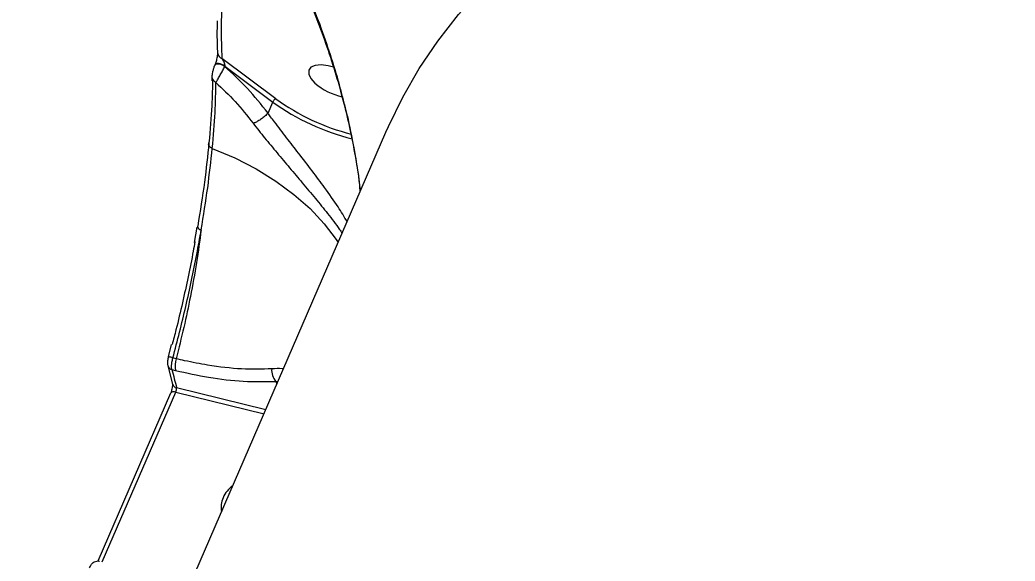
# Model space of a CAD drawing. Header units: millimetres. Extents: x -5517 to 6387, y -5295 to 6147.
# Drawn here: x 3095.3 to 3250.2, y 2739.8 to 2824 of the extents above; entities that cross this region are included whole.
import ezdxf

# ---------------------------------------------------------------- set-up
doc = ezdxf.new("R2010")
doc.units = ezdxf.units.MM
for name, color, linetype in [('DIKOM_ОБЪЕКТ', 7, 'Continuous'), ('DIKOM_РАЗМЕР_ЗОНА', 7, 'Continuous'), ('DIKOM_РАЗМЕР_ОБЪЕКТА', 7, 'Continuous')]:
    doc.layers.add(name, color=color, linetype=linetype)
doc.styles.add('style1', font='arial.ttf', dxfattribs={"width": 0.8})
doc.dimstyles.new('1-50', dxfattribs={"dimtxt": 300, "dimasz": 200, "dimexe": 100, "dimexo": 0, "dimgap": 100, "dimtad": 1, "dimtxsty": 'style1', "dimcen": 200, "dimclrd": 7, "dimclre": 7, "dimclrt": 7, "dimadec": 1, "dimazin": 2, "dimtfac": 1, "dimtmove": 0, "dimatfit": 2, "dimfxl": 0, "dimlwd": 25, "dimlwe": 18, "dimarcsym": 0})

# ---------------------------------------------------------------- blocks, each defined once
blk = doc.blocks.new('*D2')
at = {"layer": 'Defpoints', "color": 0, "transparency": 16777216}
for p in [(4491.49, 3838.97), (-2445.56, 374.31), (4491.49, -4687.8)]:
    blk.add_point(p, dxfattribs=at)
at = {"layer": 'DIKOM_РАЗМЕР_ОБЪЕКТА', "color": 7, "lineweight": 18, "transparency": 16777216}
for p, q in [((4491.49, 3838.97), (4491.49, -4787.8)), ((-2445.56, 374.31), (-2445.56, -4787.8))]:
    blk.add_line(p, q, dxfattribs=at)
at = {"layer": 'DIKOM_РАЗМЕР_ОБЪЕКТА', "color": 7, "lineweight": 25, "transparency": 16777216}
blk.add_line((-2245.56, -4687.8), (4291.49, -4687.8), dxfattribs=at)
at = {"layer": 'DIKOM_РАЗМЕР_ОБЪЕКТА', "color": 7, "transparency": 16777216}
for points in [[(-2245.56, -4654.47), (-2245.56, -4721.14), (-2445.56, -4687.8)], [(4291.49, -4654.47), (4291.49, -4721.14), (4491.49, -4687.8)]]:
    blk.add_solid(points, dxfattribs=at)
at = {"layer": 'DIKOM_РАЗМЕР_ОБЪЕКТА', "color": 7, "transparency": 16777216, "insert": (1022.97, -4434.63), "char_height": 300, "attachment_point": 5, "style": 'style1'}
blk.add_mtext('6900', dxfattribs=at)
blk = doc.blocks.new('*D3')
at = {"layer": 'Defpoints', "color": 0, "transparency": 16777216}
for p in [(6386.85, 4728.17), (-4131.44, -152.69), (6386.85, -5195.35)]:
    blk.add_point(p, dxfattribs=at)
at = {"layer": 'DIKOM_РАЗМЕР_ЗОНА', "color": 7, "lineweight": 18, "transparency": 16777216}
for p, q in [((6386.85, 4728.17), (6386.85, -5295.35)), ((-4131.44, -152.69), (-4131.44, -5295.35))]:
    blk.add_line(p, q, dxfattribs=at)
at = {"layer": 'DIKOM_РАЗМЕР_ЗОНА', "color": 7, "lineweight": 25, "transparency": 16777216}
blk.add_line((-3931.44, -5195.35), (6186.85, -5195.35), dxfattribs=at)
at = {"layer": 'DIKOM_РАЗМЕР_ЗОНА', "color": 7, "transparency": 16777216}
for points in [[(-3931.44, -5162.02), (-3931.44, -5228.69), (-4131.44, -5195.35)], [(6186.85, -5162.02), (6186.85, -5228.69), (6386.85, -5195.35)]]:
    blk.add_solid(points, dxfattribs=at)
at = {"layer": 'DIKOM_РАЗМЕР_ЗОНА', "color": 7, "transparency": 16777216, "insert": (1127.71, -4942.18), "char_height": 300, "attachment_point": 5, "style": 'style1'}
blk.add_mtext('10500', dxfattribs=at)

msp = doc.modelspace()

# ---------------------------------------------------------------- linework, layer by layer
at = {"layer": 'DIKOM_ОБЪЕКТ', "color": 7, "linetype": 'Continuous', "lineweight": 15}
for p, q in [((3125.683, 2816.981), (3125.667, 2816.888)), ((3125.683, 2816.981), (3125.715, 2817.053)), ((3135.159, 2811.728), (3126.768, 2818.008)), ((3127.193, 2816.746), (3127.224, 2816.818)), ((3127.224, 2816.818), (3134.687, 2811.232)), ((3125.258, 2814.529), (3125.252, 2814.998)), ((3133.946, 2809.521), (3134.687, 2811.232)), ((3133.942, 2809.514), (3133.946, 2809.521)), ((3035.857, 2537.694), (3152.294, 2806.553)), ((3122.474, 2789.373), (3122.899, 2791.781)), ((3118.433, 2771.622), (3118.941, 2773.501)), ((3119.11, 2767.337), (3118.381, 2770.207)), ((3119.632, 2771.312), (3119.126, 2771.436)), ((3118.995, 2769.618), (3119.544, 2769.483)), ((3135.166, 2767.789), (3135.515, 2767.808)), ((3135.166, 2767.789), (3135.313, 2767.342)), ((3107.507, 2739.846), (3118.828, 2765.988)), ((3108.144, 2739.712), (3119.576, 2766.109)), ((3119.576, 2766.109), (3133.319, 2762.738)), ((3133.591, 2763.366), (3119.719, 2766.768))]:
    msp.add_line(p, q, dxfattribs=at)
at = {"layer": 'DIKOM_ОБЪЕКТ', "color": 7, "linetype": 'Continuous', "lineweight": 15, "flags": 128}
for points in [[(3152.294, 2806.553), (3152.676, 2807.418), (3154.923, 2811.995), (3157.494, 2816.425), (3160.387, 2820.704), (3163.598, 2824.83), (3167.124, 2828.797), (3170.963, 2832.602), (3175.111, 2836.241), (3179.563, 2839.712), (3184.317, 2843.011), (3189.366, 2846.134), (3194.708, 2849.08), (3200.336, 2851.844), (3206.245, 2854.426), (3212.43, 2856.821), (3218.886, 2859.029), (3225.605, 2861.046), (3232.583, 2862.872), (3239.812, 2864.504), (3247.286, 2865.94), (3254.997, 2867.181)], [(3127.193, 2816.746), (3126.965, 2816.892), (3126.709, 2817.013), (3126.443, 2817.099), (3126.19, 2817.143), (3125.971, 2817.143), (3125.802, 2817.097), (3125.698, 2817.009), (3125.683, 2816.981)], [(3127.224, 2816.818), (3126.996, 2816.964), (3126.74, 2817.085), (3126.474, 2817.171), (3126.222, 2817.215), (3126.002, 2817.215), (3125.834, 2817.169), (3125.73, 2817.081), (3125.715, 2817.055)], [(3144.162, 2816.654), (3143.287, 2816.873), (3142.196, 2816.997), (3141.286, 2816.915), (3140.632, 2816.634), (3140.287, 2816.177), (3140.279, 2815.58), (3140.608, 2814.893), (3141.248, 2814.17)], [(3125.252, 2814.998), (3125.249, 2815.055), (3125.249, 2815.056)], [(3125.271, 2804.027), (3125.109, 2804.097), (3124.968, 2804.185), (3124.851, 2804.287), (3124.765, 2804.4), (3124.71, 2804.52), (3124.691, 2804.642), (3124.706, 2804.763), (3124.756, 2804.878)], [(3125.271, 2804.027), (3128.774, 2802.534), (3132.079, 2800.832), (3135.151, 2798.938), (3137.962, 2796.87), (3140.483, 2794.649), (3142.689, 2792.296), (3144.559, 2789.835), (3144.858, 2789.383)], [(3118.481, 2771.61), (3118.48, 2771.61), (3118.475, 2771.611)], [(3119.576, 2766.109), (3119.404, 2766.142), (3119.244, 2766.155), (3119.103, 2766.148), (3118.985, 2766.12), (3118.896, 2766.072), (3118.838, 2766.007), (3118.828, 2765.988)]]:
    msp.add_lwpolyline(points, dxfattribs=at)
at = {"layer": 'DIKOM_ОБЪЕКТ', "color": 7, "linetype": 'Continuous', "lineweight": 15}
for centre, radius, start, end in [((3216.206, 2822.276), 89.54, 164.50166, 182.73224), ((3127.01, 2818.861), 0.886, 184.42635, 254.15626), ((3126.105, 2815.108), 0.86, 187.30978, 250.88306), ((3147.414, 2821.263), 9.399, 228.99896, 258.22773), ((3155.649, 2840.279), 35.82, 234.18388, 256.09097), ((3155.496, 2839.924), 34.765, 234.19796, 255.69047), ((3123.11, 2791.795), 0.17, 131.11874, 185.82921), ((3123.654, 2792.129), 0.796, 206.21418, 261.94175), ((3119.179, 2770.425), 0.827, 195.21267, 257.1469), ((3101.814, 2708.48), 65.293, 74.62402, 75.21014), ((3123.222, 2770.223), 3.751, 163.12256, 191.36838), ((3252.336, 2801.99), 137.215, 193.64595, 194.87384), ((3137.024, 2769.486), 2.516, 174.43232, 222.39956), ((3119.899, 2767.571), 0.823, 196.55164, 257.37905), ((3131.12, 2747.797), 4.589, 125.25331, 155.5749), ((3129.94, 2748.305), 3.305, 155.12616, 193.70043)]:
    msp.add_arc(centre, radius, start, end, dxfattribs=at)
for points, knots in [([(3148.334, 2797.41), (3148.27, 2798.018), (3148.074, 2799.867), (3147.558, 2802.989), (3146.786, 2806.91), (3145.795, 2811.103), (3144.584, 2815.45), (3143.162, 2819.849), (3141.545, 2824.235), (3139.724, 2828.62), (3137.688, 2833.007), (3135.457, 2837.354), (3133.061, 2841.514), (3131.032, 2844.743), (3129.77, 2846.465), (3129.385, 2846.991)], [0, 0, 0, 0, 0.0300628, 0.0912997, 0.158501, 0.2331412, 0.3139061, 0.3965077, 0.4823711, 0.5716812, 0.6646214, 0.7620869, 0.8608976, 0.9574816, 1, 1, 1, 1]), ([(3148.297, 2797.325), (3148.27, 2797.669), (3148.103, 2799.798), (3147.475, 2803.541), (3146.487, 2808.53), (3144.853, 2814.972), (3142.627, 2821.9), (3139.928, 2828.663), (3137.494, 2833.953), (3135.097, 2838.56), (3132.551, 2842.946), (3130.723, 2845.64), (3129.81, 2846.987)], [0, 0, 0, 0, 0.0168019, 0.1036749, 0.1898159, 0.2759769, 0.4511567, 0.5834973, 0.6869939, 0.7904936, 0.8952481, 1, 1, 1, 1]), ([(3126.126, 2818.792), (3126.089, 2819.759), (3126.024, 2821.458), (3126.064, 2823.124), (3126.081, 2823.842)], [0, 0, 0, 0, 0.5685577, 1, 1, 1, 1]), ([(3125.715, 2817.055), (3125.717, 2817.06), (3125.747, 2817.124), (3125.817, 2817.309), (3125.913, 2817.598), (3126.007, 2817.944), (3126.086, 2818.325), (3126.126, 2818.62), (3126.127, 2818.786), (3126.127, 2818.79), (3126.127, 2818.791)], [0, 0, 0, 0, 0.0088033, 0.1184239, 0.2411991, 0.3896948, 0.5775905, 0.8117306, 0.9942042, 1, 1, 1, 1]), ([(3125.256, 2815.057), (3125.254, 2815.111), (3125.246, 2815.358), (3125.316, 2815.782), (3125.455, 2816.35), (3125.585, 2816.764), (3125.675, 2816.947), (3125.702, 2817.001)], [0, 0, 0, 0, 0.0986675, 0.4488347, 0.6982383, 0.911336, 1, 1, 1, 1]), ([(3125.823, 2814.295), (3125.907, 2814.419), (3126.074, 2814.669), (3126.422, 2815.263), (3126.781, 2815.92), (3127.041, 2816.432), (3127.163, 2816.685), (3127.193, 2816.746)], [0, 0, 0, 0, 0.2421064, 0.4844894, 0.7176349, 0.9313828, 1, 1, 1, 1]), ([(3127.224, 2816.818), (3127.231, 2816.838), (3127.246, 2816.883), (3127.252, 2816.998), (3127.222, 2817.185), (3127.123, 2817.455), (3126.967, 2817.746), (3126.832, 2817.924), (3126.768, 2818.008)], [0, 0, 0, 0, 0.0436855, 0.0954533, 0.2159266, 0.418772, 0.7240508, 1, 1, 1, 1]), ([(3133.946, 2809.521), (3132.901, 2810.823), (3130.796, 2813.444), (3128.399, 2815.641), (3127.193, 2816.746)], [0, 0, 0, 0, 0.4967604, 1, 1, 1, 1]), ([(3125.301, 2814.809), (3125.288, 2813.486), (3125.258, 2810.623), (3124.931, 2806.887), (3124.756, 2804.878)], [0, 0, 0, 0, 0.4624276, 1, 1, 1, 1]), ([(3125.271, 2804.027), (3125.439, 2805.942), (3125.779, 2809.82), (3125.808, 2812.791), (3125.823, 2814.295)], [0, 0, 0, 0, 0.493739, 1, 1, 1, 1]), ([(3125.823, 2814.295), (3126.844, 2813.322), (3128.897, 2811.366), (3130.715, 2809.077), (3131.629, 2807.926)], [0, 0, 0, 0, 0.497317, 1, 1, 1, 1]), ([(3135.159, 2811.728), (3135.152, 2811.726), (3135.13, 2811.719), (3135.071, 2811.692), (3134.976, 2811.627), (3134.861, 2811.512), (3134.758, 2811.374), (3134.711, 2811.28), (3134.687, 2811.232)], [0, 0, 0, 0, 0.0458872, 0.1414029, 0.356059, 0.5707334, 0.7853418, 1, 1, 1, 1]), ([(3133.942, 2809.514), (3133.786, 2809.353), (3133.49, 2809.047), (3132.928, 2808.605), (3132.377, 2808.245), (3131.954, 2808.034), (3131.723, 2807.952), (3131.644, 2807.93), (3131.629, 2807.926)], [0, 0, 0, 0, 0.2351102, 0.4471886, 0.6592621, 0.8713653, 0.9763886, 1, 1, 1, 1]), ([(3146.263, 2792.626), (3145.81, 2793.382), (3144.816, 2795.04), (3142.934, 2797.701), (3140.832, 2800.513), (3138.813, 2803.122), (3136.825, 2805.688), (3135.362, 2807.586), (3134.423, 2808.87), (3134.07, 2809.322), (3133.942, 2809.514), (3133.942, 2809.514)], [0, 0, 0, 0, 0.1589463, 0.3485735, 0.5021958, 0.6597908, 0.7901664, 0.9240581, 0.968999, 0.9999422, 1, 1, 1, 1]), ([(3131.629, 2807.926), (3132.22, 2807.173), (3133.418, 2805.646), (3135.355, 2803.311), (3137.336, 2800.965), (3139.36, 2798.583), (3141.364, 2796.198), (3143.309, 2793.781), (3144.71, 2791.968), (3145.334, 2791.018), (3145.474, 2790.804)], [0, 0, 0, 0, 0.1206368, 0.2445057, 0.3706861, 0.4997739, 0.6421406, 0.787629, 0.9522645, 1, 1, 1, 1]), ([(3124.756, 2804.878), (3124.543, 2802.886), (3124.112, 2798.856), (3123.372, 2794.252), (3122.998, 2791.923)], [0, 0, 0, 0, 0.4941741, 1, 1, 1, 1]), ([(3123.543, 2791.342), (3123.903, 2793.57), (3124.631, 2798.079), (3125.056, 2802.029), (3125.271, 2804.027)], [0, 0, 0, 0, 0.4941652, 1, 1, 1, 1]), ([(3119.126, 2771.436), (3119.827, 2774.11), (3120.888, 2778.162), (3122.061, 2783.529), (3122.866, 2787.518), (3123.319, 2790.079), (3123.543, 2791.342)], [0, 0, 0, 0, 0.3951713, 0.5986687, 0.802169, 1, 1, 1, 1]), ([(3123.543, 2791.342), (3123.314, 2789.659), (3122.855, 2786.275), (3121.923, 2781.178), (3120.86, 2776.166), (3120.043, 2772.935), (3119.632, 2771.312)], [0, 0, 0, 0, 0.2598488, 0.5228398, 0.7602278, 1, 1, 1, 1]), ([(3122.56, 2789.483), (3122.475, 2789.001), (3122.16, 2787.228), (3121.52, 2784.06), (3120.628, 2779.976), (3119.791, 2776.439), (3119.215, 2774.266), (3119.011, 2773.496)], [0, 0, 0, 0, 0.0939669, 0.3460479, 0.5981305, 0.8575426, 1, 1, 1, 1]), ([(3118.383, 2770.209), (3118.362, 2770.327), (3118.308, 2770.64), (3118.359, 2771.168), (3118.474, 2771.59), (3118.528, 2771.787)], [0, 0, 0, 0, 0.2431286, 0.6445546, 1, 1, 1, 1]), ([(3118.995, 2769.618), (3118.987, 2769.65), (3118.948, 2769.801), (3118.925, 2770.171), (3118.975, 2770.777), (3119.076, 2771.216), (3119.126, 2771.436)], [0, 0, 0, 0, 0.0818733, 0.3880262, 0.6939629, 1, 1, 1, 1]), ([(3134.52, 2769.73), (3132.992, 2769.686), (3129.893, 2769.598), (3125.221, 2770.148), (3121.735, 2770.811), (3120.076, 2771.206), (3119.632, 2771.312)], [0, 0, 0, 0, 0.3414947, 0.6929946, 0.91801, 1, 1, 1, 1]), ([(3119.544, 2769.483), (3121.274, 2769.1), (3124.928, 2768.292), (3130.256, 2767.68), (3133.514, 2767.752), (3135.166, 2767.789)], [0, 0, 0, 0, 0.3069743, 0.6484693, 1, 1, 1, 1]), ([(3136.345, 2769.726), (3136.276, 2769.736), (3135.724, 2769.817), (3135.081, 2769.77), (3134.52, 2769.73)], [0, 0, 0, 0, 0.1253655, 1, 1, 1, 1]), ([(3118.828, 2765.992), (3118.834, 2766.004), (3118.874, 2766.088), (3118.953, 2766.316), (3119.044, 2766.649), (3119.099, 2766.971), (3119.117, 2767.197), (3119.112, 2767.325), (3119.109, 2767.339), (3119.108, 2767.345)], [0, 0, 0, 0, 0.030129, 0.2066594, 0.4052641, 0.6112538, 0.7728022, 0.8981361, 1, 1, 1, 1]), ([(3119.576, 2766.109), (3119.595, 2766.158), (3119.635, 2766.256), (3119.682, 2766.422), (3119.713, 2766.578), (3119.725, 2766.697), (3119.721, 2766.748), (3119.719, 2766.768)], [0, 0, 0, 0, 0.2140054, 0.4281981, 0.6428734, 0.8579658, 1, 1, 1, 1]), ([(3106.162, 2738.782), (3106.241, 2738.951), (3106.386, 2739.259), (3106.69, 2739.595), (3107.065, 2739.809), (3107.425, 2739.881), (3107.627, 2739.823), (3107.698, 2739.802)], [0, 0, 0, 0, 0.2743569, 0.5026, 0.70629, 0.8968213, 1, 1, 1, 1])]:
    msp.add_open_spline(points, degree=3, knots=knots, dxfattribs=at)

# ---------------------------------------------------------------- dimensions: what is measured, and where the dimension line sits
at = {"layer": 'DIKOM_РАЗМЕР_ЗОНА'}
dim = msp.add_linear_dim(base=(6386.855, -5195.352), p1=(-4131.439, -152.689), p2=(6386.855, 4728.173), text='10500', dimstyle='1-50', dxfattribs=at)
dim.commit()
dim.dimension.update_dxf_attribs({"geometry": '*D3', "text_midpoint": (1127.708, -5195.352), "dimtype": 160})
at = {"layer": 'DIKOM_РАЗМЕР_ОБЪЕКТА'}
dim = msp.add_linear_dim(base=(4491.49, -4687.804), p1=(-2445.558, 374.311), p2=(4491.49, 3838.967), text='6900', dimstyle='1-50', dxfattribs=at)
dim.commit()
dim.dimension.update_dxf_attribs({"geometry": '*D2', "text_midpoint": (1022.966, -4687.804), "dimtype": 160})

doc.saveas('drawing.dxf')
